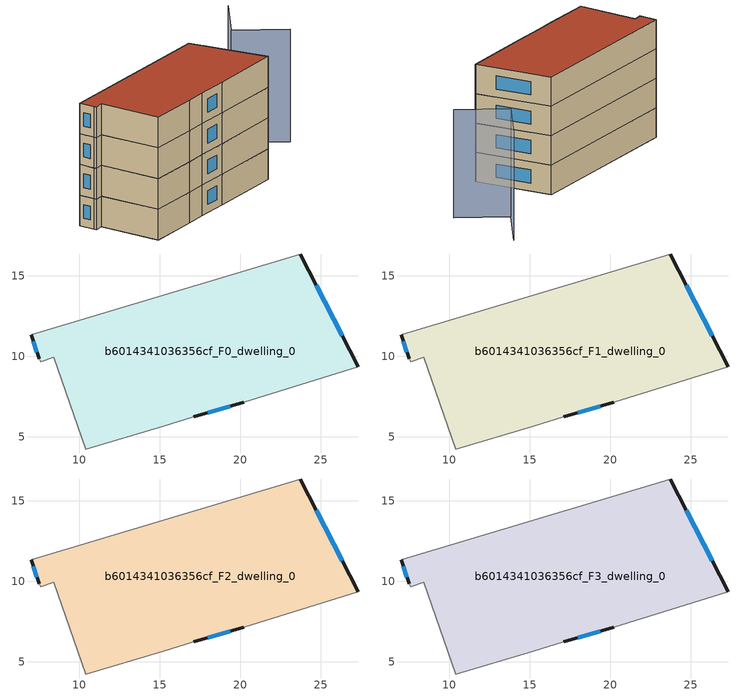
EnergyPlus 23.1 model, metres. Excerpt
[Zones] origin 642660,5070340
b6014341036356cf_F0_dwelling_0
 floor ground (EU_floor_Construction): 27.34,9.34 23.74,16.34 7.02,11.34 7.52,9.84 7.62,9.64 8.43,9.94 10.42,4.24 15.23,5.64 17.13,6.24 20.23,7.14 z0
 wall outside (EU_wall_Construction): 7.52,9.84 7.02,11.34 / 23.74,16.34 27.34,9.34 / 20.23,7.14 17.13,6.24 z0:3
 wall adiabatic (EU_wall_Construction): 17.13,6.24 15.23,5.64 10.42,4.24 8.43,9.94 7.62,9.64 7.52,9.84 / 7.02,11.34 23.74,16.34 / 27.34,9.34 20.23,7.14 z0:3
 window (EU_Window_Construction): 7.39,10.26 7.16,10.93 / 24.73,14.42 26.35,11.26 / 19.38,6.89 17.98,6.48 z0.83:2.17
b6014341036356cf_F1_dwelling_0
 floor to b6014341036356cf_F0_dwelling_0 (EU_floor_Construction): 27.34,9.34 23.74,16.34 7.02,11.34 7.52,9.84 7.62,9.64 8.42,9.94 10.42,4.24 15.23,5.64 17.13,6.24 20.23,7.14 z3
 wall outside (EU_wall_Construction): 7.52,9.84 7.02,11.34 / 23.74,16.34 27.34,9.34 / 20.23,7.14 17.13,6.24 z3:6
 wall adiabatic (EU_wall_Construction): 17.13,6.24 15.23,5.64 10.42,4.24 8.43,9.94 7.62,9.64 7.52,9.84 / 7.02,11.34 23.74,16.34 / 27.34,9.34 20.23,7.14 z3:6
 window (EU_Window_Construction): 7.39,10.26 7.16,10.93 / 24.73,14.42 26.35,11.26 / 19.38,6.89 17.98,6.48 z3.83:5.17
b6014341036356cf_F2_dwelling_0
 floor to b6014341036356cf_F1_dwelling_0 (EU_floor_Construction): 27.34,9.34 23.74,16.34 7.02,11.34 7.52,9.84 7.62,9.64 8.42,9.94 10.42,4.24 15.23,5.64 17.13,6.24 20.23,7.14 z6
 wall outside (EU_wall_Construction): 7.52,9.84 7.02,11.34 / 23.74,16.34 27.34,9.34 / 20.23,7.14 17.13,6.24 z6:9
 wall adiabatic (EU_wall_Construction): 17.13,6.24 15.23,5.64 10.42,4.24 8.43,9.94 7.62,9.64 7.52,9.84 / 7.02,11.34 23.74,16.34 / 27.34,9.34 20.23,7.14 z6:9
 window (EU_Window_Construction): 7.39,10.26 7.16,10.93 / 24.73,14.42 26.35,11.26 / 19.38,6.89 17.98,6.48 z6.83:8.17
b6014341036356cf_F3_dwelling_0
 floor to b6014341036356cf_F2_dwelling_0 (EU_floor_Construction): 27.34,9.34 23.74,16.34 7.02,11.34 7.52,9.84 7.62,9.64 8.42,9.94 10.42,4.24 15.23,5.64 17.13,6.24 20.23,7.14 z9
 wall outside (EU_wall_Construction): 7.52,9.84 7.02,11.34 / 23.74,16.34 27.34,9.34 / 20.23,7.14 17.13,6.24 z9:12
 wall adiabatic (EU_wall_Construction): 17.13,6.24 15.23,5.64 10.42,4.24 8.43,9.94 7.62,9.64 7.52,9.84 / 7.02,11.34 23.74,16.34 / 27.34,9.34 20.23,7.14 z9:12
 window (EU_Window_Construction): 7.39,10.26 7.16,10.93 / 24.73,14.42 26.35,11.26 / 19.38,6.89 17.98,6.48 z9.83:11.17
 roof outside (EU_roof_Construction): 23.74,16.34 27.34,9.34 20.23,7.14 17.13,6.24 15.23,5.64 10.42,4.24 8.43,9.94 7.62,9.64 7.52,9.84 7.02,11.34 z12
shading: 34.53,15.05 30.2,18.2 / 30.2,18.2 33.65,22.94 z0:11
[Building]
EU S2 Campaign: North Axis=0; Terrain=City; Solar Distribution=FullExterior
[Site:Location]
Lyon-Bron: Latitude=45.75; Longitude=5; Time Zone=1; Elevation=198
[SizingPeriod:WeatherFileDays]
AnnualSizingPeriod: Begin Month=1; Begin Day of Month=1; End Month=12; End Day of Month=31; Day of Week for Start Day=Monday; Use Weather File Daylight Saving Period=No; Use Weather File Rain and Snow Indicators=No
[MATERIAL]
EU_InternalMass_Material: Roughness=MediumRough; Thickness=0.1; Conductivity=1; Density=1800; Specific Heat=900; Thermal Absorptance=0.9; Solar Absorptance=0.7; Visible Absorptance=0.7
[MATERIAL:NOMASS] Roughness=MediumRough; Thermal Absorptance=0.9; Solar Absorptance=0.7; Visible Absorptance=0.7
Name | Thermal Resistance
EU_wall_NoMass | 0.87146
EU_roof_NoMass | 0.842276
EU_floor_NoMass | 0.496999
[WINDOWMATERIAL:SIMPLEGLAZINGSYSTEM]
EU_Window_SimpleGlazing: UFactor=2.2525; Solar Heat Gain Coefficient=0.76; Visible Transmittance=0.76
[CONSTRUCTION]
EU_wall_Construction: EU_wall_NoMass
EU_roof_Construction: EU_roof_NoMass
EU_floor_Construction: EU_floor_NoMass
EU_InternalMass_Construction: EU_InternalMass_Material
EU_Window_Construction: EU_Window_SimpleGlazing
[ZONE] Type=1; Multiplier=1; Ceiling Height=autocalculate; Floor Area=autocalculate; Part of Total Floor Area=Yes
Name | Volume
b6014341036356cf_F0_dwelling_0 | 405.062
b6014341036356cf_F1_dwelling_0; b6014341036356cf_F2_dwelling_0 | 405.063
b6014341036356cf_F3_dwelling_0 | 1620.25
[INTERNALMASS] Construction=EU_InternalMass_Construction; Surface Area=135.021
Name | Zone or ZoneList
b6014341036356cf_F0_dwelling_0_EU_InternalMass | b6014341036356cf_F0_dwelling_0
b6014341036356cf_F1_dwelling_0_EU_InternalMass | b6014341036356cf_F1_dwelling_0
b6014341036356cf_F2_dwelling_0_EU_InternalMass | b6014341036356cf_F2_dwelling_0
b6014341036356cf_F3_dwelling_0_EU_InternalMass | b6014341036356cf_F3_dwelling_0
[OTHEREQUIPMENT] Fuel Type=Electricity; Design Level Calculation Method=Watts/Area; Power per Zone Floor Area=1; Fraction Latent=0; Fraction Radiant=0; Fraction Lost=0; Carbon Dioxide Generation Rate=0; EndUse Subcategory=EU_Step8_InternalGains
Name | Zone or ZoneList or Space or SpaceList | Schedule
EU_Step8_InternalGain_b6014341036356cf_F0_dwelling_0_f000 | b6014341036356cf_F0_dwelling_0 | EU_Step8_GainSchedule_b6014341036356cf_F0_dwelling_0_f000
EU_Step8_InternalGain_b6014341036356cf_F1_dwelling_0_f000 | b6014341036356cf_F1_dwelling_0 | EU_Step8_GainSchedule_b6014341036356cf_F1_dwelling_0_f000
EU_Step8_InternalGain_b6014341036356cf_F2_dwelling_0_f000 | b6014341036356cf_F2_dwelling_0 | EU_Step8_GainSchedule_b6014341036356cf_F2_dwelling_0_f000
EU_Step8_InternalGain_b6014341036356cf_F3_dwelling_0_f000 | b6014341036356cf_F3_dwelling_0 | EU_Step8_GainSchedule_b6014341036356cf_F3_dwelling_0_f000
[ZONEVENTILATION:DESIGNFLOWRATE] Schedule=EU_AlwaysOn; Design Flow Rate Calculation Method=AirChanges/Hour; Air Changes per Hour=0.425; Ventilation Type=Natural; Fan Pressure Rise=0; Fan Total Efficiency=1; Constant Term Coefficient=1; Temperature Term Coefficient=0; Velocity Term Coefficient=0; Velocity Squared Term Coefficient=0; Minimum Indoor Temperature=-100; Maximum Indoor Temperature=100; Delta Temperature=-100; Minimum Outdoor Temperature=-100; Maximum Outdoor Temperature=100; Maximum Wind Speed=40
Name | Zone or ZoneList or Space or SpaceList
EU_ConstantAir_b6014341036356cf_F0_dwelling_0 | b6014341036356cf_F0_dwelling_0
EU_ConstantAir_b6014341036356cf_F1_dwelling_0 | b6014341036356cf_F1_dwelling_0
EU_ConstantAir_b6014341036356cf_F2_dwelling_0 | b6014341036356cf_F2_dwelling_0
EU_ConstantAir_b6014341036356cf_F3_dwelling_0 | b6014341036356cf_F3_dwelling_0
[HVACTEMPLATE:THERMOSTAT] Constant Heating Setpoint=20; Constant Cooling Setpoint=50
EU_HeatOnly_b6014341036356cf_F0_dwelling_0; EU_HeatOnly_b6014341036356cf_F1_dwelling_0; EU_HeatOnly_b6014341036356cf_F2_dwelling_0; EU_HeatOnly_b6014341036356cf_F3_dwelling_0
[HVACTEMPLATE:ZONE:IDEALLOADSAIRSYSTEM] System Availability Schedule=EU_AlwaysOn; Maximum Heating Supply Air Temperature=50; Minimum Cooling Supply Air Temperature=13; Maximum Heating Supply Air Humidity Ratio=0.0156; Minimum Cooling Supply Air Humidity Ratio=0.0077; Heating Limit=NoLimit; Cooling Limit=NoLimit; Heating Availability Schedule=EU_AlwaysOn; Cooling Availability Schedule=EU_CoolingOff; Dehumidification Control Type=ConstantSensibleHeatRatio; Cooling Sensible Heat Ratio=0.7; Dehumidification Setpoint=60; Humidification Control Type=None; Humidification Setpoint=30; Outdoor Air Method=None; Outdoor Air Flow Rate per Person=0.00944; Outdoor Air Flow Rate per Zone Floor Area=0; Outdoor Air Flow Rate per Zone=0; Demand Controlled Ventilation Type=None; Outdoor Air Economizer Type=NoEconomizer; Heat Recovery Type=None; Sensible Heat Recovery Effectiveness=0.7; Latent Heat Recovery Effectiveness=0.65
Name | Template Thermostat
b6014341036356cf_F0_dwelling_0 | EU_HeatOnly_b6014341036356cf_F0_dwelling_0
b6014341036356cf_F1_dwelling_0 | EU_HeatOnly_b6014341036356cf_F1_dwelling_0
b6014341036356cf_F2_dwelling_0 | EU_HeatOnly_b6014341036356cf_F2_dwelling_0
b6014341036356cf_F3_dwelling_0 | EU_HeatOnly_b6014341036356cf_F3_dwelling_0
[SIZING:ZONE] Zone Cooling Design Supply Air Temperature Input Method=SupplyAirTemperature; Zone Cooling Design Supply Air Temperature=13; Zone Heating Design Supply Air Temperature Input Method=SupplyAirTemperature; Zone Heating Design Supply Air Temperature=50; Zone Cooling Design Supply Air Humidity Ratio=0.008; Zone Heating Design Supply Air Humidity Ratio=0.008; Cooling Design Air Flow Method=DesignDay; Cooling Design Air Flow Rate=0; Cooling Minimum Air Flow per Zone Floor Area=0.000762; Cooling Minimum Air Flow=0; Cooling Minimum Air Flow Fraction=0.2; Heating Design Air Flow Method=DesignDay; Heating Design Air Flow Rate=0; Heating Maximum Air Flow per Zone Floor Area=0.002032; Heating Maximum Air Flow=0.141576; Heating Maximum Air Flow Fraction=0.3; Account for Dedicated Outdoor Air System=No; Dedicated Outdoor Air System Control Strategy=NeutralSupplyAir; Dedicated Outdoor Air Low Setpoint Temperature for Design=autosize; Dedicated Outdoor Air High Setpoint Temperature for Design=autosize; Zone Load Sizing Method=Sensible Load Only No Latent Load; Zone Latent Cooling Design Supply Air Humidity Ratio Input Method=HumidityRatioDifference; Zone Cooling Design Supply Air Humidity Ratio Difference=0.005; Zone Latent Heating Design Supply Air Humidity Ratio Input Method=HumidityRatioDifference; Zone Humidification Design Supply Air Humidity Ratio Difference=0.005
b6014341036356cf_F0_dwelling_0; b6014341036356cf_F1_dwelling_0; b6014341036356cf_F2_dwelling_0; b6014341036356cf_F3_dwelling_0
[SCHEDULE:CONSTANT]
Name | Hourly Value
EU_AlwaysOn | 1
EU_CoolingOff | 0
[SCHEDULE:FILE] Column Number=1; Rows to Skip at Top=0; Number of Hours of Data=8760; Column Separator=Comma; Interpolate to Timestep=No; Minutes per Item=60; Adjust Schedule for Daylight Savings=Yes
Name | File
EU_Step8_GainSchedule_b6014341036356cf_F0_dwelling_0_f000 | ../../schedules/b6014341036356cf/b6014341036356cf_F0_dwelling_0_f000_gain.csv
EU_Step8_GainSchedule_b6014341036356cf_F1_dwelling_0_f000 | ../../schedules/b6014341036356cf/b6014341036356cf_F1_dwelling_0_f000_gain.csv
EU_Step8_GainSchedule_b6014341036356cf_F2_dwelling_0_f000 | ../../schedules/b6014341036356cf/b6014341036356cf_F2_dwelling_0_f000_gain.csv
EU_Step8_GainSchedule_b6014341036356cf_F3_dwelling_0_f000 | ../../schedules/b6014341036356cf/b6014341036356cf_F3_dwelling_0_f000_gain.csv
